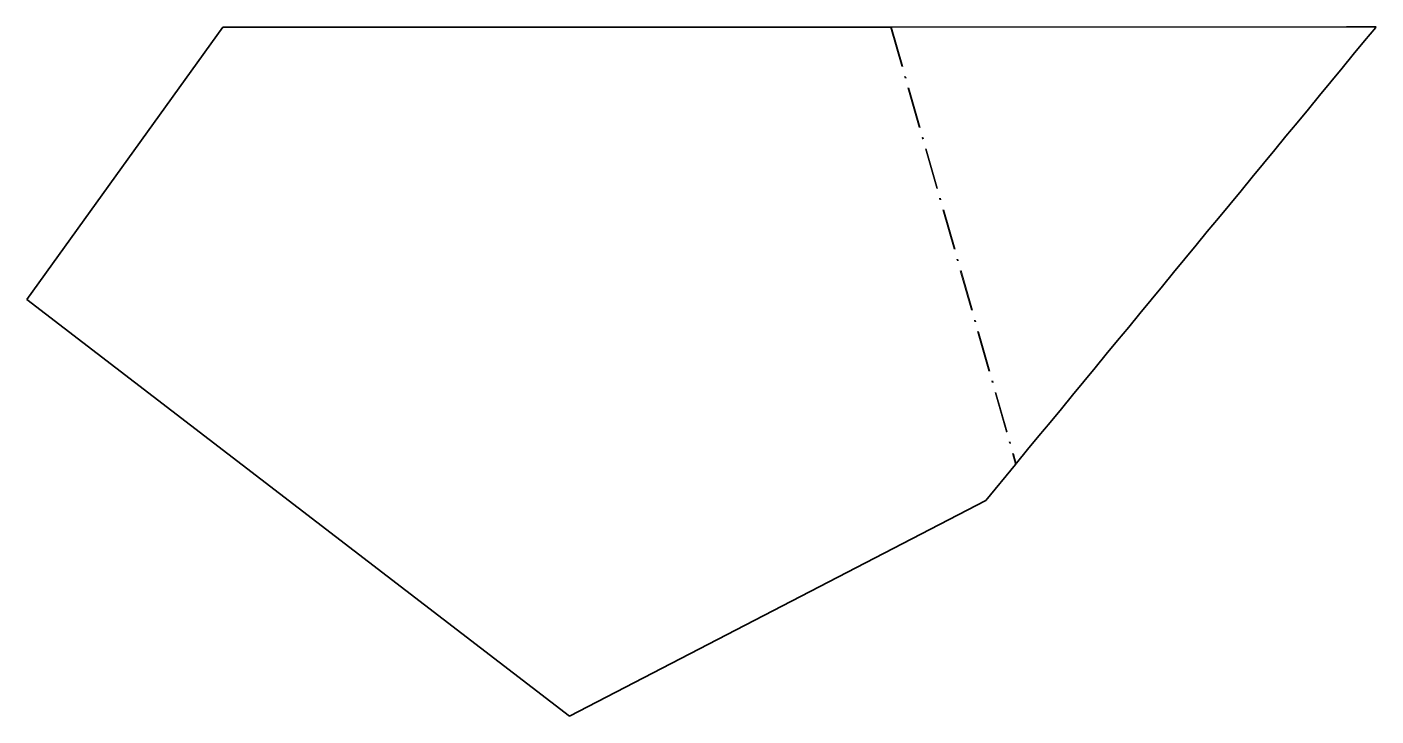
# Model space of a CAD drawing. Extents: x 151 to 545, y 152 to 353.
import ezdxf

# ---------------------------------------------------------------- set-up
doc = ezdxf.new("R2010")
doc.units = 0
doc.linetypes.add('DASHDOT', pattern=[18.5, 12, -3, 0.5, -3])

msp = doc.modelspace()

# ---------------------------------------------------------------- linework, layer by layer
at = {"color": 7, "lineweight": 35}
for p, q in [((208.629578, 353.225281), (151.495056, 273.68927)), ((208.629578, 353.225281), (403.618164, 353.225281)), ((403.879028, 353.240601), (403.618164, 353.225159)), ((403.879028, 353.240601), (536.729126, 353.257263)), ((536.729126, 353.257263), (545.364624, 353.258362)), ((151.495056, 273.68927), (309.859009, 152.018555)), ((431.462097, 214.986511), (440.154541, 225.503113)), ((440.331848, 225.810486), (440.154541, 225.503113)), ((309.859009, 152.018555), (431.462097, 214.986511))]:
    msp.add_line(p, q, dxfattribs=at)
at = {"color": 7, "linetype": 'DASHDOT', "lineweight": 13}
for p, q in [((403.618164, 353.225281), (440.154541, 225.503113)), ((403.879028, 353.240601), (440.331848, 225.810486))]:
    msp.add_line(p, q, dxfattribs=at)
at = {"color": 7, "lineweight": 35}
msp.add_arc((1405527.5, -1157632), 1820687.952159, 140.504682, 140.509873, dxfattribs=at)

doc.saveas('drawing.dxf')
